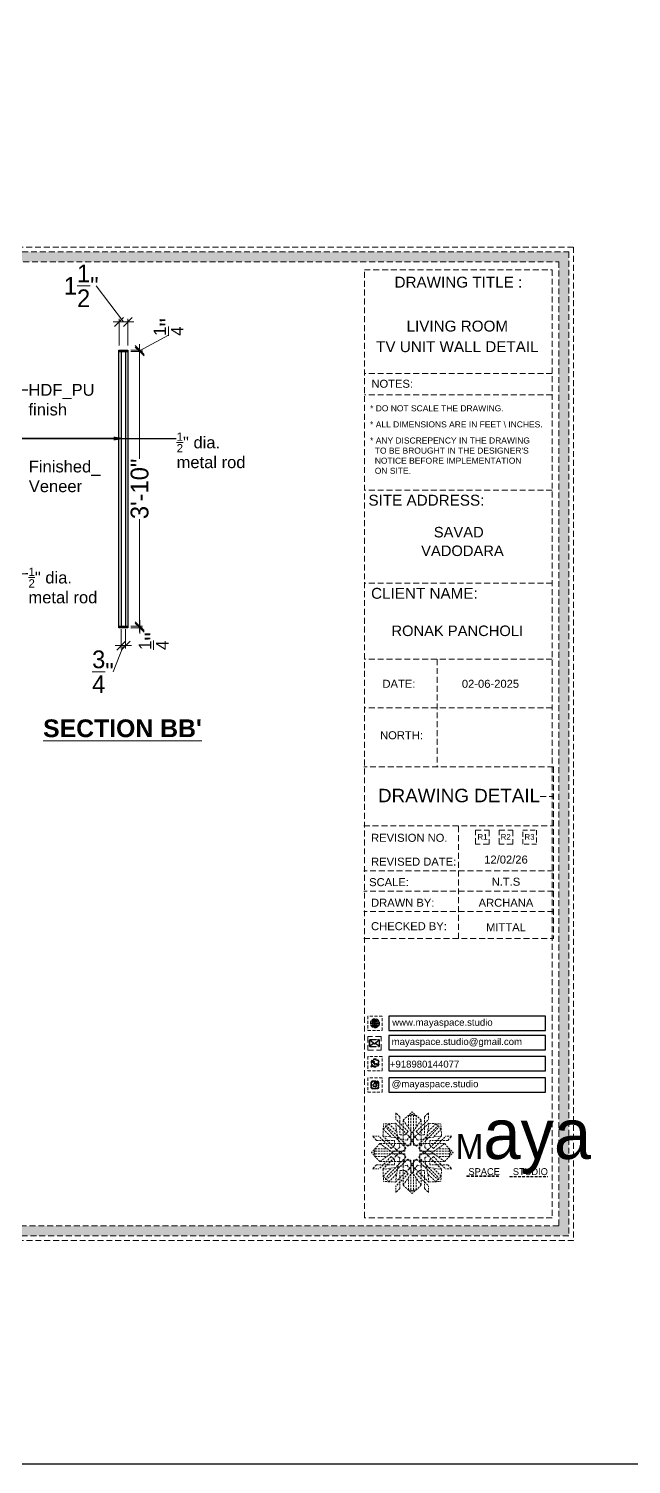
# Model space of a CAD drawing. Header units: millimetres. Extents: x 35877 to 3066687, y -650199 to -40525.
# Drawn here: x 147640.7 to 147742.5, y -179589.1 to -179346.3 of the extents above; entities that cross this region are included whole.
import ezdxf
from ezdxf import colors
from ezdxf.entities.mleader import LeaderData, LeaderLine
from ezdxf.enums import TextEntityAlignment as Align
from ezdxf.math import Vec2, Vec3

# ---------------------------------------------------------------- set-up
doc = ezdxf.new("R2010")
doc.units = ezdxf.units.MM
doc.header["$MEASUREMENT"] = 0
doc.header["$PDMODE"] = 35
doc.linetypes.add('DASHED', pattern=[0.75, 0.5, -0.25])
doc.linetypes.add('DASHEDX2', pattern=[1.5, 1, -0.5])
doc.layers.get('Defpoints').update_dxf_attribs({"color": 220})
for name, color, linetype, lineweight in [('DIM.', 250, 'Continuous', 13), ('dim05', 1, 'Continuous', 13), ('Dimension', 10, 'DASHEDX2', 20), ('FURNITURE', 32, 'Continuous', 9), ('furniture dimensions', 1, 'DASHED', 0), ('NAME PLATE', 7, 'Continuous', 25), ('wall', 7, 'Continuous', 30)]:
    doc.layers.add(name, color=color, linetype=linetype, lineweight=lineweight)
doc.styles.add('Arial', font='arial.ttf')
doc.styles.add('century g', font='GOTHIC.TTF')
doc.styles.get("Standard").update_dxf_attribs({"font": 'arial.ttf', "height": 6})
doc.dimstyles.new('Archana', dxfattribs={"dimtxt": 2, "dimasz": 0.75, "dimexe": 0.5, "dimexo": 0.5, "dimgap": 0, "dimtad": 0, "dimzin": 0, "dimdsep": 46, "dimlunit": 4, "dimtxsty": 'century g', "dimblk": 'OBLIQUE', "dimcen": 0, "dimdle": 1, "dimclrd": 256, "dimclre": 256, "dimclrt": 256, "dimadec": 0, "dimazin": 0, "dimtfac": 1, "dimtofl": 0, "dimtmove": 1, "dimatfit": 3, "dimfxl": 1, "dimfxlon": 1, "dimtolj": 1, "dimtzin": 0, "dimlwd": -1, "dimlwe": -1, "dimarcsym": 0})

# ---------------------------------------------------------------- blocks, each defined once
blk = doc.blocks.new('FSFSF')
at = {"color": 42, "lineweight": 5, "true_color": 0xe0ac11}
for p, q in [((28600.03, 143.51), (28600.03, 140.16)), ((28602.15, 141.41), (28600.03, 143.51)), ((28603.86, 139.69), (28608.58, 144.08)), ((28613.31, 139.69), (28608.58, 144.08)), ((28615.02, 141.41), (28617.14, 143.51)), ((28617.14, 143.51), (28617.14, 140.16)), ((28593.19, 131.45), (28593.54, 137.71)), ((28593.39, 135), (28594.56, 136.12)), ((28599.8, 138.06), (28593.54, 137.71)), ((28595.12, 136.69), (28594.53, 136.69)), ((28594.56, 136.12), (28594.56, 136.71)), ((28605.17, 124.98), (28594.56, 136.12)), ((28596.24, 137.86), (28595.12, 136.69)), ((28606.27, 126.08), (28595.12, 136.69)), ((28596.24, 137.86), (28600.47, 133.65)), ((28601.03, 130), (28599.8, 138.06)), ((28599.8, 138.05), (28608.58, 129.56)), ((28606.47, 133.76), (28600.03, 140.16)), ((28602.15, 141.41), (28602.15, 131.95)), ((28603.86, 126.58), (28603.86, 139.69)), ((28603.86, 139.69), (28608.58, 133.02)), ((28607.9, 142.22), (28606.58, 142.22)), ((28606.58, 142.22), (28606.58, 135.84)), ((28607.9, 142.22), (28608.58, 142.85)), ((28607.9, 142.22), (28607.9, 126.58)), ((28609.27, 142.22), (28608.59, 142.85)), ((28613.31, 139.69), (28608.59, 133.02)), ((28617.37, 138.05), (28608.59, 129.56)), ((28609.27, 142.22), (28609.27, 126.58)), ((28609.27, 142.22), (28610.59, 142.22)), ((28610.59, 142.22), (28610.59, 135.84)), ((28610.7, 133.76), (28617.14, 140.16)), ((28610.9, 126.08), (28622.05, 136.69)), ((28612.02, 124.98), (28622.62, 136.12)), ((28613.31, 126.58), (28613.31, 139.69)), ((28615.02, 141.41), (28615.02, 131.95)), ((28616.14, 130), (28617.37, 138.06)), ((28620.93, 137.86), (28616.7, 133.65)), ((28617.37, 138.06), (28623.63, 137.71)), ((28620.93, 137.86), (28622.05, 136.69)), ((28622.05, 136.69), (28622.64, 136.69)), ((28622.62, 136.12), (28622.62, 136.71)), ((28623.8, 135), (28622.62, 136.12)), ((28624, 131.45), (28623.65, 137.71)), ((28587.73, 131.22), (28591.08, 131.22)), ((28589.84, 129.1), (28587.73, 131.22)), ((28589.84, 129.1), (28599.29, 129.1)), ((28597.49, 124.78), (28591.08, 131.22)), ((28593.19, 131.45), (28601.69, 122.67)), ((28601.25, 130.22), (28593.19, 131.45)), ((28593.39, 135), (28597.6, 130.78)), ((28599.29, 126.5), (28599.29, 129.1)), ((28605.86, 129.18), (28601.03, 130)), ((28602.07, 125.39), (28601.25, 130.22)), ((28604.75, 131.95), (28602.15, 131.95)), ((28606.47, 133.76), (28604.75, 131.95)), ((28605.86, 129.18), (28608.58, 133.02)), ((28606.27, 126.08), (28608.58, 128.27)), ((28607.9, 128.92), (28608.58, 129.56)), ((28607.9, 128.92), (28608.58, 128.27)), ((28611.31, 129.18), (28608.59, 133.02)), ((28609.27, 128.92), (28608.59, 129.56)), ((28609.27, 128.92), (28608.59, 128.27)), ((28610.9, 126.08), (28608.59, 128.27)), ((28610.7, 133.76), (28612.42, 131.95)), ((28611.31, 129.18), (28616.14, 130)), ((28612.42, 131.95), (28615.02, 131.95)), ((28615.12, 125.39), (28615.94, 130.22)), ((28623.99, 131.45), (28615.5, 122.67)), ((28615.94, 130.22), (28624, 131.45)), ((28627.34, 129.1), (28617.89, 129.1)), ((28617.89, 126.5), (28617.89, 129.1)), ((28623.8, 135), (28619.59, 130.78)), ((28619.7, 124.78), (28626.1, 131.22)), ((28629.45, 131.22), (28626.1, 131.22)), ((28627.34, 129.1), (28629.45, 131.22)), ((28591.56, 127.39), (28587.17, 122.66)), ((28591.56, 117.94), (28587.17, 122.66)), ((28589.03, 123.35), (28588.4, 122.67)), ((28589.03, 121.98), (28588.4, 122.65)), ((28589.03, 123.35), (28589.03, 124.67)), ((28589.03, 124.67), (28595.4, 124.67)), ((28589.03, 123.35), (28604.66, 123.35)), ((28589.03, 121.98), (28604.66, 121.98)), ((28589.03, 121.98), (28589.03, 120.66)), ((28604.66, 127.39), (28591.56, 127.39)), ((28591.56, 127.39), (28598.23, 122.67)), ((28591.56, 117.94), (28598.23, 122.65)), ((28593.19, 113.88), (28601.69, 122.65)), ((28597.49, 124.78), (28599.29, 126.5)), ((28602.07, 125.39), (28598.23, 122.67)), ((28602.07, 119.94), (28598.23, 122.65)), ((28602.33, 123.35), (28601.69, 122.67)), ((28602.33, 121.98), (28601.69, 122.65)), ((28602.33, 123.35), (28602.97, 122.67)), ((28602.33, 121.98), (28602.97, 122.65)), ((28605.17, 124.98), (28602.97, 122.67)), ((28605.17, 120.35), (28602.97, 122.65)), ((28603.68, 126.54), (28603.68, 127.39)), ((28604.66, 126.54), (28603.68, 126.54)), ((28604.71, 127.57), (28603.86, 127.57)), ((28607.9, 126.58), (28603.86, 126.58)), ((28604.66, 123.35), (28604.66, 127.39)), ((28604.66, 121.98), (28604.66, 117.94)), ((28604.7, 126.58), (28604.71, 127.57)), ((28609.27, 126.58), (28613.31, 126.58)), ((28612.02, 124.98), (28614.21, 122.67)), ((28612.02, 120.35), (28614.21, 122.65)), ((28612.46, 126.58), (28612.46, 127.57)), ((28612.46, 127.57), (28613.31, 127.57)), ((28612.52, 123.35), (28612.52, 127.39)), ((28612.52, 127.39), (28625.63, 127.39)), ((28612.52, 126.54), (28613.51, 126.54)), ((28628.16, 123.35), (28612.52, 123.35)), ((28612.52, 121.98), (28612.52, 117.94)), ((28628.16, 121.98), (28612.52, 121.98)), ((28613.51, 126.54), (28613.51, 127.39)), ((28614.85, 123.35), (28614.21, 122.67)), ((28614.85, 121.98), (28614.21, 122.65)), ((28614.85, 123.35), (28615.5, 122.67)), ((28614.85, 121.98), (28615.5, 122.65)), ((28615.12, 125.39), (28618.96, 122.67)), ((28615.12, 119.94), (28618.96, 122.65)), ((28623.99, 113.88), (28615.5, 122.65)), ((28619.7, 124.78), (28617.89, 126.5)), ((28625.63, 127.39), (28618.96, 122.67)), ((28625.63, 117.94), (28618.96, 122.65)), ((28628.16, 124.67), (28621.78, 124.67)), ((28625.63, 127.39), (28630.02, 122.66)), ((28625.63, 117.94), (28630.02, 122.66)), ((28628.16, 123.35), (28628.16, 124.67)), ((28628.16, 123.35), (28628.78, 122.67)), ((28628.16, 121.98), (28628.78, 122.65)), ((28628.16, 121.98), (28628.16, 120.66)), ((28589.84, 116.23), (28587.73, 114.11)), ((28587.73, 114.11), (28591.08, 114.11)), ((28589.03, 120.66), (28595.4, 120.66)), ((28589.84, 116.23), (28599.29, 116.23)), ((28597.49, 120.54), (28591.08, 114.11)), ((28604.66, 117.94), (28591.56, 117.94)), ((28601.25, 115.1), (28593.19, 113.87)), ((28593.19, 113.87), (28593.54, 107.62)), ((28593.39, 110.32), (28597.6, 114.55)), ((28605.17, 120.35), (28594.56, 109.2)), ((28606.27, 119.15), (28595.12, 108.54)), ((28597.49, 120.54), (28599.29, 118.83)), ((28599.29, 118.83), (28599.29, 116.23)), ((28599.8, 107.17), (28608.58, 115.67)), ((28601.03, 115.23), (28599.8, 107.17)), ((28605.86, 116.05), (28601.03, 115.23)), ((28602.07, 119.94), (28601.25, 115.1)), ((28602.15, 103.82), (28602.15, 113.27)), ((28604.75, 113.27), (28602.15, 113.27)), ((28604.66, 118.78), (28603.68, 118.78)), ((28603.68, 118.78), (28603.68, 117.94)), ((28607.9, 118.65), (28603.86, 118.65)), ((28603.86, 118.65), (28603.86, 105.54)), ((28604.71, 117.66), (28603.86, 117.66)), ((28604.7, 118.65), (28604.71, 117.66)), ((28606.47, 111.47), (28604.75, 113.27)), ((28605.86, 116.05), (28608.58, 112.21)), ((28606.27, 119.15), (28608.58, 116.96)), ((28607.9, 103.01), (28607.9, 118.65)), ((28607.9, 116.31), (28608.58, 116.96)), ((28607.9, 116.31), (28608.58, 115.67)), ((28610.9, 119.15), (28608.59, 116.96)), ((28609.27, 116.31), (28608.59, 116.96)), ((28609.27, 116.31), (28608.59, 115.67)), ((28611.31, 116.05), (28608.59, 112.21)), ((28617.37, 107.17), (28608.59, 115.67)), ((28609.27, 118.65), (28613.31, 118.65)), ((28609.27, 103.01), (28609.27, 118.65)), ((28610.7, 111.47), (28612.42, 113.27)), ((28610.9, 119.15), (28622.05, 108.54)), ((28611.31, 116.05), (28616.14, 115.23)), ((28612.02, 120.35), (28622.62, 109.2)), ((28612.42, 113.27), (28615.02, 113.27)), ((28612.46, 118.65), (28612.46, 117.66)), ((28612.46, 117.66), (28613.31, 117.66)), ((28612.52, 118.78), (28613.51, 118.78)), ((28612.52, 117.94), (28625.63, 117.94)), ((28613.31, 118.65), (28613.31, 105.54)), ((28613.51, 118.78), (28613.51, 117.94)), ((28615.02, 103.82), (28615.02, 113.27)), ((28615.12, 119.94), (28615.94, 115.1)), ((28615.94, 115.1), (28624, 113.87)), ((28616.14, 115.23), (28617.37, 107.17)), ((28619.7, 120.54), (28617.89, 118.83)), ((28617.89, 118.83), (28617.89, 116.23)), ((28627.34, 116.23), (28617.89, 116.23)), ((28623.8, 110.32), (28619.59, 114.55)), ((28619.7, 120.54), (28626.1, 114.11)), ((28628.16, 120.66), (28621.78, 120.66)), ((28624, 113.87), (28623.65, 107.62)), ((28629.45, 114.11), (28626.1, 114.11)), ((28627.34, 116.23), (28629.45, 114.11)), ((28593.39, 110.32), (28594.56, 109.2)), ((28599.8, 107.17), (28593.54, 107.52)), ((28595.12, 108.54), (28594.53, 108.54)), ((28594.56, 109.2), (28594.56, 108.61)), ((28596.24, 107.37), (28595.12, 108.54)), ((28596.24, 107.37), (28600.47, 111.58)), ((28606.47, 111.47), (28600.03, 105.07)), ((28603.86, 105.54), (28608.58, 112.21)), ((28606.58, 103.01), (28606.58, 109.38)), ((28613.31, 105.54), (28608.59, 112.21)), ((28610.59, 103.01), (28610.59, 109.38)), ((28610.7, 111.47), (28617.14, 105.07)), ((28620.93, 107.37), (28616.7, 111.58)), ((28617.37, 107.17), (28623.63, 107.52)), ((28620.93, 107.37), (28622.05, 108.54)), ((28622.05, 108.54), (28622.64, 108.54)), ((28623.8, 110.32), (28622.62, 109.2)), ((28622.62, 109.2), (28622.62, 108.61)), ((28600.03, 101.71), (28600.03, 105.07)), ((28602.15, 103.82), (28600.03, 101.71)), ((28603.86, 105.54), (28608.58, 101.15)), ((28607.9, 103.01), (28606.58, 103.01)), ((28607.9, 103.01), (28608.58, 102.38)), ((28613.31, 105.54), (28608.58, 101.15)), ((28609.27, 103.01), (28608.59, 102.38)), ((28609.27, 103.01), (28610.59, 103.01)), ((28615.02, 103.82), (28617.14, 101.71)), ((28617.14, 101.71), (28617.14, 105.07))]:
    blk.add_line(p, q, dxfattribs=at)
blk = doc.blocks.new('hgwg')
at = {"layer": 'Dimension', "true_color": 0xd39e00}
h = blk.add_hatch(color=42, dxfattribs=at)
h.dxf.hatch_style = 1
h.paths.add_polyline_path([(27505.71, 45.05), (27494.27, 45.05), (27494.27, 44.9), (27505.71, 44.9)])
h = blk.add_hatch(color=42, dxfattribs=at)
h.dxf.hatch_style = 1
h.paths.add_polyline_path([(27523.3, 44.9), (27509.68, 44.9), (27509.68, 44.75), (27523.3, 44.75)])
at = {"layer": 'Dimension', "color": 42, "true_color": 0xd39e00}
for p, q in [((27494.27, 45.05), (27505.71, 45.05)), ((27494.27, 44.9), (27494.27, 45.05)), ((27494.27, 44.9), (27505.71, 44.9)), ((27505.71, 45.05), (27505.71, 44.9)), ((27509.68, 44.9), (27523.3, 44.9)), ((27509.68, 44.9), (27509.68, 44.75)), ((27509.68, 44.75), (27523.3, 44.75)), ((27523.3, 44.75), (27523.3, 44.9))]:
    blk.add_line(p, q, dxfattribs=at)
at = {"layer": 'Dimension', "color": 42, "true_color": 0xd39e00, "attachment_point": 1}
for s, width, insert, char_height in [('{\\fCinzel|b0|i0|c0|p2;\\H1.5x;M\\fAmsterdam One|b0|i0|c0|p2;\\H2x;aya}', 85.3277, (27490.17, 69.17), 6), ('{\\fCinzel|b0|i0|c0|p0;SPACE     STUDIO}', 66.129, (27494.83, 47.86), 2.5)]:
    blk.add_mtext_dynamic_manual_height_columns(s, width=width, gutter_width=30, heights=[0], dxfattribs=dict(at, insert=insert, char_height=char_height))
blk = doc.blocks.new('aggerg')
at = {"layer": 'Dimension', "color": 42, "true_color": 0xd39e00}
blk.add_lwpolyline([(-1.41, 1.41), (1.41, 1.41), (1.41, -1.41), (-1.41, -1.41)], close=True, dxfattribs=at)
at = {"layer": 'NAME PLATE', "lineweight": 0, "insert": (-0.03, 0.62), "char_height": 1.151, "width": 2.2458, "attachment_point": 2, "style": 'Arial'}
blk.add_mtext('R3', dxfattribs=at)
blk = doc.blocks.new('QEGW4TG')
at = {"layer": 'Dimension', "true_color": 0x000000}
h = blk.add_hatch(color=18, dxfattribs=at)
h.dxf.hatch_style = 1
h.paths.add_polyline_path([(2.69, 1.93, 0.170513), (2.95, 1.97, 0.190337), (3.11, 2.18, 0.316231), (3.07, 2.28), (2.79, 2.37, 0.273721), (2.69, 2.34, 0.040749), (2.63, 2.27, -0.441282), (2.53, 2.25, -0.11828), (2.06, 2.64, -0.441282), (2.07, 2.74, 0.040749), (2.13, 2.81, 0.290083), (2.14, 2.92), (2.01, 3.18, 0.316231), (1.91, 3.2, 0.190337), (1.73, 3, 0.170513), (1.72, 2.74, 0.252784)], flags=0)
h.paths.add_polyline_path([(1.19, 1.98), (1.03, 1.3, 0.550912), (1.11, 1.23), (1.75, 1.39, 6.344125)])
h.paths.add_polyline_path([(1.81, 1.7), (1.4, 1.6), (1.5, 2.03, -9.071339)], flags=16)
h.paths.add_polyline_path([(3.11, 2.16, -0.17811), (2.95, 1.97, -0.170513), (2.69, 1.93, -0.252784), (1.72, 2.74, -0.170513), (1.73, 3, -0.17811), (1.89, 3.19, -0.370089), (2.01, 3.18), (2.14, 2.92, -0.307185), (2.13, 2.8, -0.041087), (2.06, 2.73, 0.321676), (2.05, 2.65, 0.126524), (2.55, 2.24, 0.312216), (2.62, 2.26, -0.041087), (2.68, 2.34, -0.290673), (2.79, 2.37), (3.07, 2.28, -0.370089)], flags=0)
h = blk.add_hatch(color=18, dxfattribs=at)
h.dxf.hatch_style = 1
h.paths.add_polyline_path([(2.79, 2.37, 0.273721), (2.69, 2.34, 0.040749), (2.63, 2.27, -0.441282), (2.53, 2.25, -0.11828), (2.06, 2.64, -0.441282), (2.07, 2.74, 0.040749), (2.13, 2.81, 0.290083), (2.14, 2.92), (2.01, 3.18, 0.316231), (1.91, 3.2, 0.190337), (1.73, 3, 0.170513), (1.72, 2.74, 0.252784), (2.69, 1.93, 0.170513), (2.95, 1.97, 0.190337), (3.11, 2.18, 0.316231), (3.07, 2.28)])
for p, q in [((1.19, 1.98), (1.03, 1.3)), ((1.1, 1.23), (1.75, 1.39)), ((1.5, 2.03), (1.4, 1.6)), ((1.4, 1.6), (1.81, 1.7)), ((2.01, 3.18), (2.14, 2.92)), ((3.07, 2.28), (2.8, 2.36))]:
    blk.add_line(p, q)
blk.add_lwpolyline([(0, 0), (4.68, 0), (4.68, 4.68), (0, 4.68)], close=True)
for centre, radius, start, end in [((1.09, 1.29), 0.0598, 164.8483, 282.1458), ((2.39, 2.56), 1.34, 241.4727, 205.6422), ((2.39, 2.56), 1.04, 235.9962, 210.8333), ((2.09, 2.87), 0.39, 159.7007, 198.4072), ((2.96, 3.23), 1.33, 201.4218, 258.1669), ((2.07, 2.87), 0.364, 118.9685, 159.3648), ((1.94, 3.12), 0.0896, 41.8985, 123.1344), ((2.11, 2.68), 0.066, 135.9932, 224.8892), ((1.67, 3.16), 0.586, 312.4617, 321.8728), ((3.12, 3.42), 1.31, 216.5455, 243.5279), ((2.05, 2.87), 0.104, 320.3924, 28.6971), ((2.57, 2.3), 0.066, 234.2482, 323.1441), ((3.11, 1.94), 0.586, 137.2645, 146.6756), ((2.76, 2.27), 0.104, 70.4402, 138.745), ((2.75, 2.31), 0.39, 260.7301, 299.4366), ((2.76, 2.29), 0.364, 299.7725, 340.1688), ((3.03, 2.2), 0.0896, 336.0029, 57.2388)]:
    blk.add_arc(centre, radius, start, end)
blk = doc.blocks.new('ASGERG')
at = {"layer": 'Dimension', "true_color": 0x000000}
h = blk.add_hatch(color=18, dxfattribs=at)
h.dxf.hatch_style = 1
h.paths.add_polyline_path([(0.99, 1.7, 0.353872), (1.69, 1.03), (2.96, 1.03, 0.353872), (3.66, 1.7), (3.66, 2.99, 0.353872), (2.96, 3.67), (1.69, 3.67, 0.353872), (0.99, 2.99)])
h.paths.add_polyline_path([(1.27, 2.97, -0.353872), (1.72, 3.4), (2.94, 3.4, -0.353872), (3.38, 2.97), (3.38, 1.72, -0.353872), (2.94, 1.3), (1.72, 1.3, -0.353872), (1.27, 1.72)], flags=16)
h.paths.add_polyline_path([(3.02, 2.35, -1), (1.64, 2.35, -1)], flags=0)
h.paths.add_polyline_path([(2.74, 2.35, -1), (1.92, 2.35, -1)], flags=0)
h.paths.add_polyline_path([(2.86, 3.02, -1), (3.19, 3.02, -1)], flags=0)
h.paths.add_polyline_path([(1.64, 2.35, 1), (3.02, 2.35, 1)], flags=0)
h = blk.add_hatch(color=18, dxfattribs=at)
h.dxf.hatch_style = 1
h.paths.add_polyline_path([(1.64, 2.35, 1), (3.02, 2.35, 1)])
h.paths.add_polyline_path([(2.74, 2.35, -1), (1.92, 2.35, -1)], flags=16)
h = blk.add_hatch(color=18, dxfattribs=at)
h.dxf.hatch_style = 1
h.paths.add_polyline_path([(3.19, 3.02, 1), (2.86, 3.02, 1)])
for p, q in [((0.99, 2.99), (0.99, 1.7)), ((1.27, 2.97), (1.27, 1.72)), ((1.69, 3.67), (2.96, 3.67)), ((1.69, 1.03), (2.96, 1.03)), ((2.94, 3.4), (1.72, 3.4)), ((2.94, 1.3), (1.72, 1.3)), ((3.38, 2.97), (3.38, 1.72)), ((3.66, 2.99), (3.66, 1.7))]:
    blk.add_line(p, q)
blk.add_lwpolyline([(0, 0), (4.68, 0), (4.68, 4.68), (0, 4.68)], close=True)
for centre, radius in [((2.33, 2.35), 0.694), ((2.33, 2.35), 0.414), ((3.02, 3.02), 0.168)]:
    blk.add_circle(centre, radius)
for centre, radius, start, end in [((1.76, 2.89), 0.778, 94.8631, 172.8127), ((1.76, 1.8), 0.778, 187.1873, 265.1369), ((1.76, 2.91), 0.491, 94.8631, 172.8127), ((1.76, 1.78), 0.491, 187.1873, 265.1369), ((2.9, 2.91), 0.491, 7.1873, 85.1369), ((2.9, 1.78), 0.491, 274.8631, 352.8127), ((2.89, 2.89), 0.778, 7.1873, 85.1369), ((2.89, 1.8), 0.778, 274.8631, 352.8127)]:
    blk.add_arc(centre, radius, start, end)
blk = doc.blocks.new('DTGWEGEARG')
at = {"layer": 'Dimension', "true_color": 0x000000}
h = blk.add_hatch(color=18, dxfattribs=at)
h.dxf.hatch_style = 1
h.paths.add_polyline_path([(3.83, 2.34, 1), (0.85, 2.34, 1)])
h.paths.add_polyline_path([(2.51, 1.01, 0.105795), (2.96, 1.58, -0.055205), (3.3, 1.41, -0.169822)], flags=16)
h.paths.add_polyline_path([(2.41, 1.12), (2.41, 1.69, -0.058279), (2.81, 1.63, -0.103353)], flags=16)
h.paths.add_polyline_path([(2.26, 1.13, -0.101741), (1.87, 1.63, -0.057171), (2.26, 1.69)], flags=16)
h.paths.add_polyline_path([(2.17, 1.01, -0.169822), (1.38, 1.41, -0.055205), (1.72, 1.58, 0.105795)], flags=16)
h.paths.add_polyline_path([(3.02, 1.72, 0.081336), (3.13, 2.27), (3.68, 2.27, -0.152069), (3.4, 1.52, 0.05687)], flags=16)
h.paths.add_polyline_path([(2.87, 1.77, 0.061945), (2.41, 1.84), (2.41, 2.27), (2.98, 2.27, -0.081344)], flags=16)
h.paths.add_polyline_path([(2.26, 1.84, 0.060923), (1.8, 1.77, -0.081344), (1.7, 2.27), (2.26, 2.27)], flags=16)
h.paths.add_polyline_path([(1.66, 1.72, 0.05687), (1.28, 1.52, -0.152069), (1, 2.27), (1.55, 2.27, 0.081336)], flags=16)
h.paths.add_polyline_path([(2.41, 2.42), (2.41, 2.83, 0.061945), (2.87, 2.91, -0.080009), (2.98, 2.42)], flags=16)
h.paths.add_polyline_path([(3.13, 2.42, 0.080116), (3.02, 2.96, 0.05687), (3.4, 3.16, 0.028258), (3.3, 3.27, -0.055205), (2.96, 3.1, 0.105795), (2.51, 3.67, -0.36029), (3.68, 2.42)], flags=16)
h.paths.add_polyline_path([(2.26, 2.42), (1.7, 2.42, -0.080009), (1.8, 2.91, 0.060923), (2.26, 2.84)], flags=16)
h.paths.add_polyline_path([(1.55, 2.42), (1, 2.42, -0.150466), (1.28, 3.16, 0.05687), (1.66, 2.96, 0.080116)], flags=16)
h.paths.add_polyline_path([(2.41, 2.98), (2.41, 3.56, -0.103353), (2.81, 3.05, -0.058279)], flags=16)
h.paths.add_polyline_path([(2.26, 2.99, -0.057171), (1.87, 3.05, -0.101741), (2.26, 3.55)], flags=16)
h.paths.add_polyline_path([(1.72, 3.1, -0.055205), (1.38, 3.27, -0.169822), (2.17, 3.67, 0.105795)], flags=16)
blk.add_lwpolyline([(0, 0), (4.68, 0), (4.68, 4.68), (0, 4.68)], close=True)
at = {"layer": 'Dimension', "color": 18, "true_color": 0x000000}
for p, q in [((1, 2.42), (1.55, 2.42)), ((1, 2.27), (1.55, 2.27)), ((1.7, 2.42), (2.26, 2.42)), ((1.7, 2.27), (2.26, 2.27)), ((2.26, 3.55), (2.26, 2.99)), ((2.26, 2.84), (2.26, 2.42)), ((2.26, 2.27), (2.26, 1.84)), ((2.26, 1.69), (2.26, 1.13)), ((2.41, 3.56), (2.41, 2.98)), ((2.41, 2.83), (2.41, 2.42)), ((2.41, 2.42), (2.98, 2.42)), ((2.41, 2.27), (2.98, 2.27)), ((2.41, 2.27), (2.41, 1.84)), ((2.41, 1.69), (2.41, 1.12)), ((3.13, 2.42), (3.68, 2.42)), ((3.13, 2.27), (3.68, 2.27))]:
    blk.add_line(p, q, dxfattribs=at)
blk.add_circle((2.34, 2.34), 1.49, dxfattribs=at)
for centre, radius, start, end in [((2.34, 2.34), 1.34, 142.3819, 176.6093), ((2.34, 2.34), 1.34, 183.0315, 217.6181), ((2.34, 4.74), 1.9, 236.1399, 249.1595), ((2.34, -0.06), 1.9, 110.8405, 123.8601), ((2.34, 2.34), 1.34, 97.3549, 135.9073), ((2.34, 4.74), 1.75, 236.7417, 249.3811), ((2.34, -0.06), 1.75, 110.6189, 123.2583), ((2.34, 2.34), 1.34, 224.0927, 262.6451), ((3.28, 2.34), 1.73, 159.0567, 177.3789), ((3.28, 2.34), 1.73, 182.3435, 200.9433), ((3.28, 2.34), 1.58, 158.8325, 177.1302), ((3.28, 2.34), 1.58, 182.5658, 201.1675), ((3.28, 2.34), 1.73, 129.9301, 154.0867), ((3.28, 2.34), 1.73, 205.9133, 230.0699), ((2.34, 4.74), 1.9, 253.6799, 267.6253), ((2.34, -0.06), 1.9, 92.3747, 106.3201), ((3.28, 2.34), 1.58, 130.1073, 153.3446), ((2.34, 4.74), 1.75, 254.3336, 267.422), ((2.34, -0.06), 1.75, 92.578, 105.6664), ((3.28, 2.34), 1.58, 206.6554, 229.8927), ((1.4, 2.34), 1.58, 26.6554, 50.2584), ((2.34, 4.74), 1.75, 272.3248, 285.6664), ((2.34, 4.74), 1.9, 272.1415, 286.3201), ((2.34, -0.06), 1.9, 73.6799, 87.8585), ((2.34, -0.06), 1.75, 74.3336, 87.6752), ((1.4, 2.34), 1.58, 309.7416, 333.3446), ((2.34, 2.34), 1.34, 3.3907, 82.6451), ((1.4, 2.34), 1.73, 25.9133, 50.0699), ((1.4, 2.34), 1.73, 309.9301, 334.0867), ((2.34, 2.34), 1.34, 277.3549, 315.9073), ((1.4, 2.34), 1.58, 2.8698, 21.1675), ((1.4, 2.34), 1.58, 338.8325, 357.4342), ((2.34, 4.74), 1.75, 290.6189, 303.2583), ((2.34, -0.06), 1.75, 56.7417, 69.3811), ((2.34, 4.74), 1.9, 290.8405, 303.8601), ((1.4, 2.34), 1.73, 2.6211, 20.9433), ((1.4, 2.34), 1.73, 339.0567, 357.6565), ((2.34, -0.06), 1.9, 56.1399, 69.1595), ((2.34, 2.34), 1.34, 322.3819, 356.9685)]:
    blk.add_arc(centre, radius, start, end, dxfattribs=at)
blk = doc.blocks.new('_Oblique')
at = {"layer": 'wall', "color": 0, "lineweight": -2}
blk.add_line((-0.5, -0.5), (0.5, 0.5), dxfattribs=at)
blk = doc.blocks.new('*D361')
at = {"layer": 'Defpoints', "color": 0, "linetype": 'Continuous', "lineweight": 0, "transparency": 16777216}
for p in [(147657.42, -179395.91), (147655.92, -179400.78), (147657.42, -179400.78)]:
    blk.add_point(p, dxfattribs=at)
at = {"layer": 'furniture dimensions', "color": 5, "linetype": 'Continuous', "transparency": 16777216}
for p, q in [((147656.67, -179395.91), (147652.07, -179389.81)), ((147657.42, -179399.91), (147657.42, -179395.41)), ((147654.92, -179395.91), (147658.42, -179395.91))]:
    blk.add_line(p, q, dxfattribs=at)
at = {"layer": 'furniture dimensions', "color": 5, "linetype": 'ByBlock', "transparency": 16777216}
blk.add_line((147655.92, -179399.91), (147655.92, -179395.41), dxfattribs=at)
at = {"layer": 'furniture dimensions', "color": 5, "linetype": 'Continuous', "transparency": 16777216, "xscale": 1.5, "yscale": 1.5, "zscale": 1.5, "rotation": 180}
blk.add_blockref('_Oblique', (147655.92, -179395.91), dxfattribs=at)
at = {"layer": 'furniture dimensions', "color": 5, "linetype": 'Continuous', "transparency": 16777216, "xscale": 1.5, "yscale": 1.5, "zscale": 1.5}
blk.add_blockref('_Oblique', (147657.42, -179395.91), dxfattribs=at)
at = {"layer": 'furniture dimensions', "linetype": 'Continuous', "lineweight": 0, "transparency": 16777216, "insert": (147649.53, -179389.81), "char_height": 3, "attachment_point": 5, "style": 'century g'}
blk.add_mtext('\\A1;1{\\H1x;\\S1/2;}"', dxfattribs=at)
blk = doc.blocks.new('*D362')
at = {"layer": 'Defpoints', "color": 0, "linetype": 'Continuous', "lineweight": 0, "transparency": 16777216}
for p in [(147657.42, -179400.66), (147657.42, -179400.91), (147659.41, -179400.91)]:
    blk.add_point(p, dxfattribs=at)
at = {"layer": 'furniture dimensions', "color": 5, "linetype": 'Continuous', "transparency": 16777216}
for p, q in [((147659.41, -179400.79), (147664.29, -179398.14)), ((147659.41, -179399.66), (147659.41, -179401.91)), ((147657.92, -179400.91), (147659.91, -179400.91))]:
    blk.add_line(p, q, dxfattribs=at)
at = {"layer": 'furniture dimensions', "color": 5, "linetype": 'ByBlock', "transparency": 16777216}
blk.add_line((147657.92, -179400.66), (147659.91, -179400.66), dxfattribs=at)
at = {"layer": 'furniture dimensions', "color": 5, "linetype": 'Continuous', "transparency": 16777216, "xscale": 1.5, "yscale": 1.5, "zscale": 1.5}
for p, rotation in [((147659.41, -179400.66), 90), ((147659.41, -179400.91), 270)]:
    blk.add_blockref('_Oblique', p, dxfattribs=dict(at, rotation=rotation))
at = {"layer": 'furniture dimensions', "linetype": 'Continuous', "lineweight": 0, "transparency": 16777216, "insert": (147664.29, -179396.76), "char_height": 3, "attachment_point": 5, "rotation": 90, "style": 'century g'}
blk.add_mtext('\\A1;{\\H0.7x;\\S1/4;}"', dxfattribs=at)
blk = doc.blocks.new('*D363')
at = {"layer": 'Defpoints', "color": 0, "linetype": 'Continuous', "lineweight": 0, "transparency": 16777216}
for p in [(147657.42, -179400.91), (147657.42, -179447.38), (147659.41, -179447.38)]:
    blk.add_point(p, dxfattribs=at)
at = {"layer": 'furniture dimensions', "color": 5, "linetype": 'Continuous', "transparency": 16777216}
for p, q in [((147659.41, -179399.91), (147659.41, -179419.05)), ((147659.41, -179448.38), (147659.41, -179429.25)), ((147657.92, -179447.38), (147659.91, -179447.38))]:
    blk.add_line(p, q, dxfattribs=at)
at = {"layer": 'furniture dimensions', "color": 5, "linetype": 'ByBlock', "transparency": 16777216}
blk.add_line((147657.92, -179400.91), (147659.91, -179400.91), dxfattribs=at)
at = {"layer": 'furniture dimensions', "color": 5, "linetype": 'Continuous', "transparency": 16777216, "xscale": 1.5, "yscale": 1.5, "zscale": 1.5}
for p, rotation in [((147659.41, -179400.91), 90), ((147659.41, -179447.38), 270)]:
    blk.add_blockref('_Oblique', p, dxfattribs=dict(at, rotation=rotation))
at = {"layer": 'furniture dimensions', "linetype": 'Continuous', "lineweight": 0, "transparency": 16777216, "insert": (147659.41, -179424.15), "char_height": 3, "attachment_point": 5, "rotation": 90, "style": 'century g'}
blk.add_mtext('\\A1;3\'-10"', dxfattribs=at)
blk = doc.blocks.new('*D364')
at = {"layer": 'Defpoints', "color": 0, "linetype": 'Continuous', "lineweight": 0, "transparency": 16777216}
for p in [(147657.42, -179447.38), (147657.42, -179447.63), (147659.42, -179447.63)]:
    blk.add_point(p, dxfattribs=at)
at = {"layer": 'furniture dimensions', "color": 5, "linetype": 'Continuous', "transparency": 16777216}
for p, q in [((147659.42, -179446.38), (147659.42, -179448.63)), ((147657.92, -179447.63), (147659.92, -179447.63))]:
    blk.add_line(p, q, dxfattribs=at)
at = {"layer": 'furniture dimensions', "color": 5, "linetype": 'ByBlock', "transparency": 16777216}
blk.add_line((147657.92, -179447.38), (147659.92, -179447.38), dxfattribs=at)
at = {"layer": 'furniture dimensions', "color": 5, "linetype": 'Continuous', "transparency": 16777216, "xscale": 1.5, "yscale": 1.5, "zscale": 1.5}
for p, rotation in [((147659.42, -179447.38), 90), ((147659.42, -179447.63), 270)]:
    blk.add_blockref('_Oblique', p, dxfattribs=dict(at, rotation=rotation))
at = {"layer": 'furniture dimensions', "linetype": 'Continuous', "lineweight": 0, "transparency": 16777216, "insert": (147661.78, -179449.89), "char_height": 3, "attachment_point": 5, "rotation": 90, "style": 'century g'}
blk.add_mtext('\\A1;{\\H0.7x;\\S1/4;}"', dxfattribs=at)
blk = doc.blocks.new('*D943')
at = {"layer": 'Defpoints', "color": 0, "linetype": 'Continuous', "lineweight": 0, "transparency": 16777216}
for p in [(147656.29, -179447.38), (147657.04, -179447.38), (147657.04, -179450.66)]:
    blk.add_point(p, dxfattribs=at)
at = {"layer": 'furniture dimensions', "color": 5, "linetype": 'ByBlock', "transparency": 16777216}
blk.add_line((147656.29, -179447.88), (147656.29, -179451.16), dxfattribs=at)
at = {"layer": 'furniture dimensions', "color": 5, "linetype": 'Continuous', "transparency": 16777216}
for p, q in [((147657.04, -179447.88), (147657.04, -179451.16)), ((147656.67, -179450.66), (147654.91, -179455.08)), ((147655.29, -179450.66), (147658.04, -179450.66))]:
    blk.add_line(p, q, dxfattribs=at)
at = {"layer": 'furniture dimensions', "color": 5, "linetype": 'Continuous', "transparency": 16777216, "xscale": 1.5, "yscale": 1.5, "zscale": 1.5, "rotation": 180}
blk.add_blockref('_Oblique', (147656.29, -179450.66), dxfattribs=at)
at = {"layer": 'furniture dimensions', "color": 5, "linetype": 'Continuous', "transparency": 16777216, "xscale": 1.5, "yscale": 1.5, "zscale": 1.5}
blk.add_blockref('_Oblique', (147657.04, -179450.66), dxfattribs=at)
at = {"layer": 'furniture dimensions', "linetype": 'Continuous', "lineweight": 0, "transparency": 16777216, "insert": (147653.2, -179455.08), "char_height": 3, "attachment_point": 5, "style": 'century g'}
blk.add_mtext('\\A1;{\\H1x;\\S3/4;}"', dxfattribs=at)

msp = doc.modelspace()

# ---------------------------------------------------------------- hatches: boundary and pattern name
at = {"layer": 'Dimension', "true_color": 0xd39e00, "transparency": 33554687}
h = msp.add_hatch(color=42, dxfattribs=at)
h.paths.add_polyline_path([(147495.5534, -179384.0794), (147495.5534, -179550.472), (147731.9485, -179550.472), (147731.9485, -179384.0794)])
h.paths.add_polyline_path([(147497.2125, -179385.7384), (147730.2894, -179385.7384), (147730.2894, -179548.813), (147497.2125, -179548.813)], flags=16)
at = {"layer": 'Dimension', "true_color": 0x000000, "transparency": 33554687}
h = msp.add_hatch(color=18, dxfattribs=at)
h.dxf.hatch_style = 1
h.paths.add_polyline_path([(147699.8142, -179518.5065, 0.41421356), (147699.9904, -179518.3303), (147699.9904, -179517.4496, 0.41421356), (147699.8142, -179517.2734), (147698.4147, -179517.2734, 0.41421356), (147698.2386, -179517.4496), (147698.2386, -179518.3303, 0.41421356), (147698.4147, -179518.5065)])
h.paths.add_polyline_path([(147699.2444, -179517.9758), (147699.8921, -179518.4082, -0.19891237), (147699.8142, -179518.4404), (147698.4147, -179518.4404, -0.19891237), (147698.3369, -179518.4082), (147698.9846, -179517.9758), (147699.1145, -179518.0974)], flags=16)
h.paths.add_polyline_path([(147699.1145, -179518.0069), (147698.4021, -179517.3402, -0.02878333), (147698.4147, -179517.3395), (147699.8142, -179517.3395, -0.02878333), (147699.8269, -179517.3402)], flags=16)
h.paths.add_polyline_path([(147699.2939, -179517.9294), (147699.891, -179517.3707, -0.20248192), (147699.9243, -179517.4496), (147699.9243, -179518.3303, -0.04307597), (147699.9227, -179518.3492)], flags=16)
h.paths.add_polyline_path([(147698.935, -179517.9294), (147698.3063, -179518.3492, -0.04307597), (147698.3047, -179518.3303), (147698.3047, -179517.4496, -0.20248192), (147698.338, -179517.3707)], flags=16)

# ---------------------------------------------------------------- linework, layer by layer
at = {"color": 18, "true_color": 0x000000, "transparency": 33554687, "elevation": 0.3468}
for points in [[(147701.5143, -179515.7475), (147728.0021, -179515.7475), (147728.0021, -179513.3266), (147701.5143, -179513.3266)], [(147701.5143, -179519.0517), (147728.0021, -179519.0517), (147728.0021, -179516.6308), (147701.5143, -179516.6308)], [(147701.5267, -179522.5762), (147728.0021, -179522.5762), (147728.0021, -179520.1553), (147701.5267, -179520.1553)], [(147701.5143, -179526.185), (147728.0021, -179526.185), (147728.0021, -179523.7641), (147701.5143, -179523.7641)]]:
    msp.add_lwpolyline(points, close=True, dxfattribs=at)
at = {"layer": 'Dimension', "color": 42, "true_color": 0xd39e00, "transparency": 33554687}
for p, q in [((147729.1663, -179404.6556, 0.3468), (147697.4017, -179404.6556, 0.3468)), ((147729.1663, -179408.2341, 0.3468), (147697.4017, -179408.2341, 0.3468)), ((147729.1663, -179424.3782, 0.3468), (147697.4017, -179424.3782, 0.3468)), ((147729.1663, -179440.1229, 0.3468), (147697.4017, -179440.1229, 0.3468)), ((147729.1663, -179452.952, 0.3468), (147697.4017, -179452.952, 0.3468)), ((147709.6917, -179452.952, 0.3468), (147709.6917, -179471.1878, 0.3468)), ((147729.1663, -179461.2064, 0.3468), (147697.4017, -179461.2064, 0.3468)), ((147729.3587, -179471.1878, 0.3468), (147697.3035, -179471.1878, 0.3468)), ((147729.3587, -179471.1878, 0.3468), (147729.3587, -179500.2214, 0.3468)), ((147727.1476, -179476.165, 0.3468), (147729.3587, -179476.165, 0.3468)), ((147697.3035, -179481.1422, 0.3468), (147729.3587, -179481.1422, 0.3468)), ((147713.3311, -179500.2214, 0.3468), (147713.3311, -179481.1422, 0.3468)), ((147729.3587, -179488.7739, 0.3468), (147697.3035, -179488.7739, 0.3468)), ((147729.3587, -179492.211, 0.3468), (147697.3035, -179492.211, 0.3468)), ((147729.3587, -179495.648, 0.3468), (147697.3035, -179495.648, 0.3468)), ((147697.3035, -179500.2214, 0.3468), (147729.3587, -179500.2214, 0.3468))]:
    msp.add_line(p, q, dxfattribs=at)
at = {"layer": 'Dimension', "color": 18, "true_color": 0x000000, "transparency": 33554687}
for p, q in [((147698.2386, -179517.4496, 0.3468), (147698.2386, -179518.3303, 0.3468)), ((147698.3047, -179517.4496, 0.3468), (147698.3047, -179518.3303, 0.3468)), ((147698.3063, -179518.3492, 0.3468), (147698.935, -179517.9294, 0.3468)), ((147698.3369, -179518.4082, 0.3468), (147698.9846, -179517.9758, 0.3468)), ((147698.338, -179517.3707, 0.3468), (147698.935, -179517.9294, 0.3468)), ((147698.4021, -179517.3402, 0.3468), (147699.1145, -179518.0069, 0.3468)), ((147698.4147, -179517.2734, 0.3468), (147699.8142, -179517.2734, 0.3468)), ((147698.4147, -179517.3395, 0.3468), (147699.8142, -179517.3395, 0.3468)), ((147698.4147, -179518.4404, 0.3468), (147699.8142, -179518.4404, 0.3468)), ((147698.4147, -179518.5065, 0.3468), (147699.8142, -179518.5065, 0.3468)), ((147698.9846, -179517.9758, 0.3468), (147699.1145, -179518.0974, 0.3468)), ((147699.1145, -179518.0069, 0.3468), (147699.8269, -179517.3402, 0.3468)), ((147699.1145, -179518.0974, 0.3468), (147699.2444, -179517.9758, 0.3468)), ((147699.8921, -179518.4082, 0.3468), (147699.2444, -179517.9758, 0.3468)), ((147699.2939, -179517.9294, 0.3468), (147699.891, -179517.3707, 0.3468)), ((147699.9227, -179518.3492, 0.3468), (147699.2939, -179517.9294, 0.3468)), ((147699.9243, -179517.4496, 0.3468), (147699.9243, -179518.3303, 0.3468)), ((147699.9904, -179517.4496, 0.3468), (147699.9904, -179518.3303, 0.3468))]:
    msp.add_line(p, q, dxfattribs=at)
at = {"layer": 'Dimension', "color": 42, "true_color": 0xd39e00, "transparency": 33554687, "elevation": 0.3468}
for points in [[(147494.7239, -179383.2498), (147732.778, -179383.2498), (147732.778, -179551.3016), (147494.7239, -179551.3016)], [(147495.5534, -179384.0794), (147731.9485, -179384.0794), (147731.9485, -179550.472), (147495.5534, -179550.472)], [(147497.2125, -179385.7384), (147730.2894, -179385.7384), (147730.2894, -179548.813), (147497.2125, -179548.813)], [(147697.4017, -179547.4475), (147697.4017, -179387.1039), (147729.1663, -179387.1039), (147729.1663, -179547.4475)], [(147716.1684, -179481.8805), (147718.5076, -179481.8805), (147718.5076, -179484.2197), (147716.1684, -179484.2197)], [(147720.1753, -179481.8805), (147722.5145, -179481.8805), (147722.5145, -179484.2197), (147720.1753, -179484.2197)]]:
    msp.add_lwpolyline(points, close=True, dxfattribs=at)
at = {"layer": 'Dimension', "transparency": 33554687, "elevation": 0.3468}
msp.add_lwpolyline([(147697.9621, -179519.0699), (147700.2644, -179519.0699), (147700.2644, -179516.7676), (147697.9621, -179516.7676)], close=True, dxfattribs=at)
at = {"layer": 'Dimension', "color": 18, "true_color": 0x000000, "transparency": 33554687}
for centre, radius, start, end in [((147698.4147, -179517.4496, 0.3468), 0.1762, 90, 180), ((147698.4147, -179518.3303, 0.3468), 0.1762, 180, 270), ((147698.4147, -179517.4496, 0.3468), 0.1101, 134.21354, 180), ((147698.4147, -179518.3303, 0.3468), 0.1101, 180, 189.86619), ((147698.4147, -179518.3303, 0.3468), 0.1101, 224.999954, 270), ((147698.4147, -179517.4496, 0.3468), 0.1101, 90, 96.594811), ((147699.8142, -179517.4496, 0.3468), 0.1762, 0, 90), ((147699.8142, -179517.4496, 0.3468), 0.1101, 83.405189, 90), ((147699.8142, -179518.3303, 0.3468), 0.1762, 270, 0), ((147699.8142, -179518.3303, 0.3468), 0.1101, 270, 315.000046), ((147699.8142, -179517.4496, 0.3468), 0.1101, 0, 45.78646), ((147699.8142, -179518.3303, 0.3468), 0.1101, 350.13381, 0)]:
    msp.add_arc(centre, radius, start, end, dxfattribs=at)
at = {"layer": 'FURNITURE', "color": 18, "lineweight": 30, "true_color": 0x000000, "transparency": 33554687}
for p, q in [((147655.9135, -179400.9114), (147657.4185, -179400.9114)), ((147655.9184, -179447.3844), (147657.4184, -179447.3844))]:
    msp.add_line(p, q, dxfattribs=at)
at = {"layer": 'FURNITURE', "color": 3, "lineweight": 30, "transparency": 33554687}
msp.add_lwpolyline([(147302.3713, -178889.62), (148993.91, -178889.62), (148993.91, -179589.131), (147302.3713, -179589.131)], close=True, dxfattribs=at)
at = {"layer": 'FURNITURE', "color": 18, "lineweight": 30, "true_color": 0x000000, "transparency": 33554687}
msp.add_lwpolyline([(147655.9185, -179400.6614), (147657.4185, -179400.6614), (147657.4185, -179447.6344), (147655.9185, -179447.6344)], close=True, dxfattribs=at)
at = {"layer": 'furniture dimensions', "color": 42, "linetype": 'Continuous', "lineweight": 30, "true_color": 0xd39e00, "transparency": 33554687}
for p, q in [((147656.2918, -179400.9114), (147656.2935, -179447.3844)), ((147657.0418, -179400.9114), (147657.0435, -179447.3844))]:
    msp.add_line(p, q, dxfattribs=at)

# ---------------------------------------------------------------- block references
at = {"layer": 'Dimension', "transparency": 33554687, "xscale": 0.5175204571204604, "yscale": 0.5175204571204604, "zscale": 0.5175204571204604}
msp.add_blockref('DTGWEGEARG', (147697.9748, -179515.7475, 0.3468), dxfattribs=at)
at = {"layer": 'Dimension', "color": 42, "true_color": 0xd39e00, "transparency": 33554687}
for name, p, xscale, yscale, zscale in [('QEGW4TG', (147697.9871, -179522.5762, 0.3468), 0.5175204571204604, 0.5175204571204604, 0.5175204571204604), ('ASGERG', (147697.9748, -179526.185, 0.3468), 0.5175204571204604, 0.5175204571204604, 0.5175204571204604), ('FSFSF', (138494.5431, -179575.9047, 0.3468), 0.3219646161893469, 0.3219646161893469, 0.3219646161893469), ('hgwg', (134796.3769, -179561.5297, 0.3468), 0.4698562439010761, 0.4698562439010761, 0.4698562439010761)]:
    msp.add_blockref(name, p, dxfattribs=dict(at, xscale=xscale, yscale=yscale, zscale=zscale))
at = {"layer": 'NAME PLATE', "transparency": 33554687, "xscale": 0.8295334357288332, "yscale": 0.8295334357288332, "zscale": 0.8295334357288332}
msp.add_blockref('aggerg', (147725.3518, -179483.0501, 0.3468), dxfattribs=at)

# ---------------------------------------------------------------- texts
at = {"color": 18, "true_color": 0x000000, "transparency": 33554687, "char_height": 1.157157, "attachment_point": 1}
for s, width, gutter_width, insert in [('www.mayaspace.studio', 7.770833, 6.5001, (147702.1119, -179513.7994, 0.3468)), ('mayaspace.studio@gmail.com', 4.847984, 4.0552, (147702.0197, -179517.0638, 0.3468)), ('+918980144077', 18.904879, 4.0552, (147701.7203, -179520.8703, 0.3468)), ('@mayaspace.studio', 4.847984, 4.0552, (147702.0197, -179524.197, 0.3468))]:
    msp.add_mtext_dynamic_manual_height_columns(s, width=width, gutter_width=gutter_width, heights=[0], dxfattribs=dict(at, insert=insert))
at = {"layer": 'DIM.', "color": 1, "transparency": 33554687, "insert": (147641.9199, -179463.1406, 0.3069), "char_height": 3, "attachment_point": 1}
msp.add_mtext_dynamic_manual_height_columns("{\\fArial|b1|i0|c0|p34;\\L SECTION BB'}", width=111.558836, gutter_width=1, heights=[0], dxfattribs=at)
at = {"layer": 'dim05', "color": 1, "lineweight": 0, "transparency": 33554687, "insert": (147640.6683, -179419.3658), "char_height": 2, "width": 14.682128, "attachment_point": 1}
msp.add_mtext('Finished_\\PVeneer', dxfattribs=at)
at = {"layer": 'NAME PLATE', "transparency": 33554687, "style": 'Arial'}
for s, height, p in [('DRAWING TITLE : ', 1.842795, (147713.6606, -179390.1044, 0.3468)), ('LIVING ROOM', 1.842795, (147713.1174, -179397.5384, 0.3468)), ('TV UNIT WALL DETAIL', 1.842795, (147713.1253, -179401.0138, 0.3468)), ('NOTES:', 1.354, (147702.1137, -179407.0427, 0.3468)), ('SITE ADDRESS:', 1.842795, (147707.892, -179426.9889, 0.3468)), (' SAVAD ', 1.78141, (147713.3618, -179432.3576, 0.2624)), ('VADODARA', 1.78141, (147713.9865, -179435.5081, 0.2624)), ('CLIENT NAME:', 1.842795, (147707.5561, -179442.7336, 0.3468)), ('RONAK PANCHOLI    ', 1.781405, (147714.4936, -179449.0441, 0.2624)), ('DATE:', 1.354, (147703.2492, -179457.7928, 0.3468)), ('02-06-2025', 1.354, (147718.7231, -179457.7928, 0.3468)), ('NORTH:', 1.354, (147703.6814, -179466.4975, 0.3468)), ('DRAWING DETAIL', 2.278293, (147713.4063, -179477.1532, 0.3468)), ('REVISION NO.', 1.354005, (147704.9976, -179483.8407, 0.3468)), ('REVISED DATE: ', 1.354005, (147705.9965, -179487.8778, 0.3468)), ('SCALE:', 1.354, (147701.5691, -179491.3407, 0.3468)), ('DRAWN BY:', 1.354, (147703.8935, -179494.8201, 0.3468)), ('ARCHANA', 1.354, (147721.3449, -179494.8254, 0.3468)), ('CHECKED BY:', 1.354005, (147704.9455, -179498.7923, 0.3468)), ('MITTAL', 1.354, (147721.3449, -179498.9722, 0.3468))]:
    msp.add_text(s, height=height, dxfattribs=at).set_placement(p, align=Align.CENTER)
for s, p in [('R1', (147716.527, -179483.4909, 0.3468)), ('R2', (147720.4466, -179483.4909, 0.3468))]:
    msp.add_text(s, height=0.95452, dxfattribs=at).set_placement(p)
at = {"layer": 'NAME PLATE', "transparency": 33554687, "char_height": 1.024073, "width": 39.565264, "attachment_point": 1, "style": 'Arial'}
for s, insert in [('* DO NOT SCALE THE DRAWING.', (147698.3718, -179410.0061, 0.3468)), ('* ALL DIMENSIONS ARE IN FEET \\\\ INCHES.', (147698.3718, -179412.7294, 0.3468)), ("* ANY DISCREPENCY IN THE DRAWING \\P  TO BE BROUGHT IN THE DESIGNER'S\\P  NOTICE BEFORE IMPLEMENTATION \\P  ON SITE.", (147698.3718, -179415.4526, 0.3468))]:
    msp.add_mtext(s, dxfattribs=dict(at, insert=insert))
at = {"layer": 'NAME PLATE', "lineweight": 0, "transparency": 33554687, "char_height": 1.354, "attachment_point": 2, "style": 'Arial'}
for s, insert, width in [('12/02/26', (147721.3449, -179486.1708, 0.3468), 11.734017), ('N.T.S', (147721.3449, -179489.919, 0.3468), 2.642651)]:
    msp.add_mtext(s, dxfattribs=dict(at, insert=insert, width=width))

# ---------------------------------------------------------------- dimensions: what is measured, and where the dimension line sits
at = {"layer": 'furniture dimensions', "color": 5, "linetype": 'Continuous', "lineweight": 0}
for base, p1, p2, override, picture, middle in [((147657.4185, -179395.9105), (147655.9185, -179400.7781), (147657.4185, -179400.7781), {"dimtxt": 3, "dimasz": 1.5, "dimdec": 1, "dimclrd": 5, "dimclre": 5, "dimfxl": 4}, '*D361', (147652.0726, -179389.8063)), ((147657.0435, -179450.662), (147656.2935, -179447.3844), (147657.0435, -179447.3844), {"dimtxt": 3, "dimasz": 1.5, "dimdec": 3, "dimclrd": 5, "dimclre": 5, "dimfxl": 4}, '*D943', (147654.9122, -179455.0816))]:
    dim = msp.add_linear_dim(base=base, p1=p1, p2=p2, dimstyle='Archana', override=override, dxfattribs=at)
    dim.commit()
    dim.dimension.update_dxf_attribs({"geometry": picture, "text_midpoint": middle, "dimtype": 160})
for base, p1, p2, picture, middle in [((147659.4135, -179400.9114), (147657.4185, -179400.6614), (147657.4185, -179400.9114), '*D362', (147664.2881, -179398.1358)), ((147659.4185, -179447.6344), (147657.4184, -179447.3844), (147657.4185, -179447.6344), '*D364', (147661.7809, -179449.8933))]:
    dim = msp.add_linear_dim(base=base, p1=p1, p2=p2, angle=90, text='{\\H0.7x;\\S1/4;}"', dimstyle='Archana', override={"dimtxt": 3, "dimasz": 1.5, "dimdec": 1, "dimclrd": 5, "dimclre": 5, "dimfxl": 4}, dxfattribs=at)
    dim.commit()
    dim.dimension.update_dxf_attribs({"geometry": picture, "text_midpoint": middle, "dimtype": 160})
dim = msp.add_linear_dim(base=(147659.4135, -179447.3844), p1=(147657.4185, -179400.9114), p2=(147657.4185, -179447.3844), angle=90, dimstyle='Archana', override={"dimtxt": 3, "dimasz": 1.5, "dimdec": 0, "dimclrd": 5, "dimclre": 5, "dimfxl": 4}, dxfattribs=at)
dim.commit()
dim.dimension.update_dxf_attribs({"geometry": '*D363', "text_midpoint": (147659.4135, -179424.1479)})

# ---------------------------------------------------------------- leaders
at = {"layer": 'dim05', "color": 1, "lineweight": 0, "transparency": 33554687}
ml = msp.add_multileader_mtext('Standard', dxfattribs=at)
ml.set_content('\\A1;HDF_PU \\Pfinish', color=1)
ml.set_leader_properties(color=5)
ml.build(insert=Vec2(0, 0))
ml.multileader.update_dxf_attribs({"text_right_attachment_type": 6, "dogleg_length": 0.36, "arrow_head_size": 2})
ctx = ml.context
ctx.base_point, ctx.char_height, ctx.arrow_head_size, ctx.landing_gap_size, ctx.plane_origin = Vec3(147640.5219, -179407.412), 2, 2, 0.09, Vec3(147625.3903, -179407.412)
ctx.right_attachment = 6
notes = []
notes.append((ctx, [(0, (1, 1, 0), (147640.1619, -179407.412), (1, 0), 0.36, [(0, [(147622.5326, -179407.4205)], 0, [])])]))
ctx.mtext.insert, ctx.mtext.width, ctx.mtext.flow_direction = Vec3(147640.6119, -179406.3956), 23.76669, 5
ml = msp.add_multileader_mtext('Standard', dxfattribs=at)
ml.set_content('\\A1;{\\H0.7x;\\S1/2;}" dia. \\Pmetal rod', color=1)
ml.set_leader_properties(color=5)
ml.build(insert=Vec2(0, 0))
ml.multileader.update_dxf_attribs({"text_right_attachment_type": 6, "dogleg_length": 0.36, "arrow_head_size": 2})
ctx = ml.context
ctx.base_point, ctx.char_height, ctx.arrow_head_size, ctx.landing_gap_size, ctx.plane_origin = Vec3(147665.5692, -179415.6282), 2, 2, 0.09, Vec3(147655.4986, -179415.6282)
ctx.right_attachment = 6
notes.append((ctx, [(0, (1, 1, 0), (147665.2092, -179415.6282), (1, 0), 0.36, [(1, [(147657.0424, -179415.6282), (147634.553, -179415.6282)], 0, [])])]))
ctx.mtext.insert, ctx.mtext.width, ctx.mtext.flow_direction = Vec3(147665.6592, -179414.6119), 23.76669, 5
ml = msp.add_multileader_mtext('Standard', dxfattribs=at)
ml.set_content('\\A1;{\\H0.7x;\\S1/2;}" dia. \\Pmetal rod', color=1)
ml.set_leader_properties(color=5)
ml.build(insert=Vec2(0, 0))
ml.multileader.update_dxf_attribs({"text_right_attachment_type": 6, "dogleg_length": 0.36, "arrow_head_size": 2})
ctx = ml.context
ctx.base_point, ctx.char_height, ctx.arrow_head_size, ctx.landing_gap_size, ctx.plane_origin = Vec3(147665.5692, -179415.6282), 2, 2, 0.09, Vec3(147655.4986, -179415.6282)
ctx.right_attachment = 6
notes.append((ctx, [(0, (1, 1, 0), (147665.2092, -179415.6282), (1, 0), 0.36, [(1, [(147657.0424, -179415.6282), (147634.553, -179415.6282)], 0, [])])]))
ctx.mtext.insert, ctx.mtext.width, ctx.mtext.flow_direction = Vec3(147665.6592, -179414.6119), 23.76669, 5
ml = msp.add_multileader_mtext('Standard', dxfattribs=at)
ml.set_content('\\A1;{\\H0.7x;\\S1/2;}" dia. \\Pmetal rod', color=1)
ml.set_leader_properties(color=5)
ml.build(insert=Vec2(0, 0))
ml.multileader.update_dxf_attribs({"text_right_attachment_type": 6, "dogleg_length": 0.36, "arrow_head_size": 2})
ctx = ml.context
ctx.base_point, ctx.char_height, ctx.arrow_head_size, ctx.landing_gap_size, ctx.plane_origin = Vec3(147640.5219, -179438.4869), 2, 2, 0.09, Vec3(147625.3903, -179438.4869)
ctx.right_attachment = 6
notes.append((ctx, [(0, (1, 1, 0), (147640.1619, -179438.4869), (1, 0), 0.36, [(0, [(147626.1167, -179438.4955)], 0, [])])]))
ctx.mtext.insert, ctx.mtext.width, ctx.mtext.flow_direction = Vec3(147640.6119, -179437.4705), 23.76669, 5
for ctx, leaders in notes:
    for number, flags, end, landing, length, lines in leaders:
        leader = LeaderData()
        leader.index, (leader.has_last_leader_line, leader.has_dogleg_vector, leader.attachment_direction) = number, flags
        leader.last_leader_point, leader.dogleg_vector, leader.dogleg_length = Vec3(end), Vec3(landing), length
        for number, points, colour, breaks in lines:
            line = LeaderLine()
            line.index, line.vertices, line.color, line.breaks = number, Vec3.list(points), colors.encode_raw_color(colour), breaks
            leader.lines.append(line)
        ctx.leaders.append(leader)

doc.saveas('drawing.dxf')
